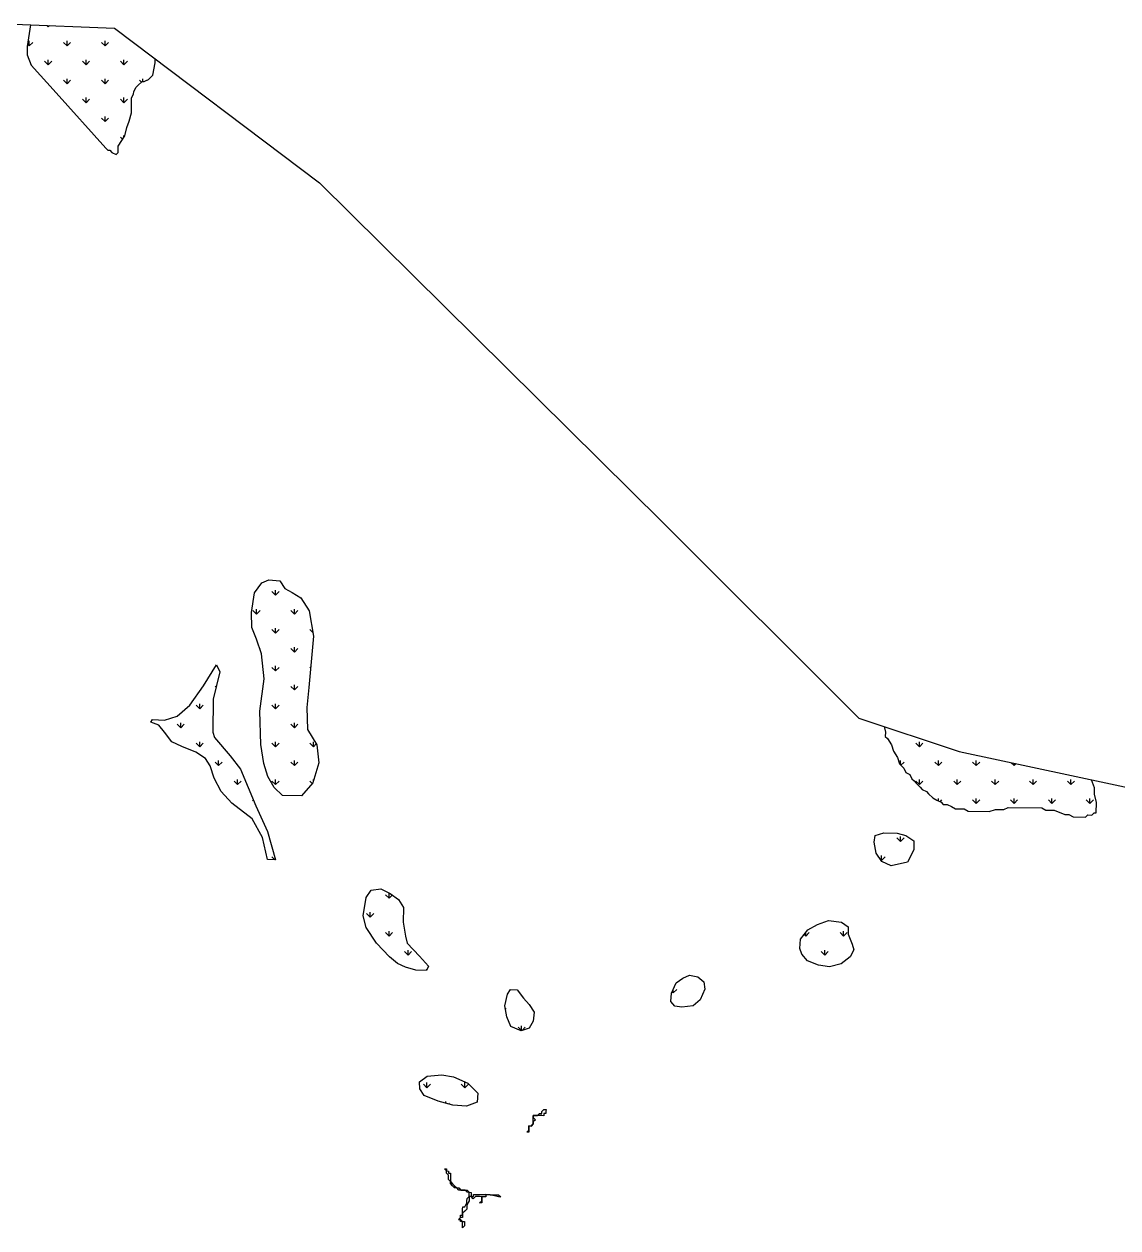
# Model space of a CAD drawing. Header units: metres. Extents: x 266208 to 280437, y 2124392 to 2131586.
# Drawn here: x 268859 to 270934, y 2128629 to 2130912 of the extents above; entities that cross this region are included whole.
import ezdxf

# ---------------------------------------------------------------- set-up
doc = ezdxf.new("R2010")
doc.units = ezdxf.units.M
doc.layers.add('MANGROOVES', color=112, linetype='Continuous')
doc.layers.add('village', color=3, linetype='Continuous')

msp = doc.modelspace()

# ---------------------------------------------------------------- linework, layer by layer
at = {"layer": 'MANGROOVES'}
for p, q in [((268871.3, 2130911.1), (268865.2, 2130870.2)), ((268865.2, 2130870.2), (268865, 2130854.2)), ((268865, 2130854.2), (268872.7, 2130834.3)), ((269107.5, 2130839.2), (269107.6, 2130847.2)), ((268872.7, 2130834.3), (268919.8, 2130781.9)), ((269103.2, 2130815.4), (269107.5, 2130839.2)), ((269071.1, 2130791.9), (269075.1, 2130795.9)), ((269075.1, 2130795.9), (269083.2, 2130803.7)), ((269083.2, 2130803.7), (269087.1, 2130803.7)), ((269087.1, 2130803.7), (269095.1, 2130807.5)), ((269095.1, 2130807.5), (269103.2, 2130815.4)), ((268919.8, 2130781.9), (269013.9, 2130677.3)), ((269062.9, 2130772.1), (269066.9, 2130780)), ((269066.9, 2130780), (269067, 2130784)), ((269067, 2130784), (269071.1, 2130791.9)), ((269062.5, 2130744.3), (269062.9, 2130772.1)), ((269054.2, 2130716.5), (269058.3, 2130728.4)), ((269058.3, 2130728.4), (269062.5, 2130744.3)), ((269050, 2130700.7), (269054.2, 2130716.5)), ((269037.7, 2130669), (269037.8, 2130680.9)), ((269037.8, 2130680.9), (269050, 2130700.7)), ((269013.9, 2130677.3), (269017.8, 2130673.2)), ((269017.8, 2130673.2), (269021.8, 2130673.2)), ((269021.8, 2130673.2), (269025.7, 2130669.2)), ((269025.7, 2130669.2), (269033.7, 2130665.1)), ((269025.7, 2130669.2), (269033.7, 2130665.1)), ((269033.7, 2130665.1), (269037.7, 2130669)), ((269296.2, 2129834), (269310, 2129852.6)), ((269296.2, 2129834), (269310, 2129852.6)), ((269310, 2129852.6), (269323.5, 2129858.4)), ((269310, 2129852.6), (269323.5, 2129858.4)), ((269323.5, 2129858.4), (269344, 2129856.6)), ((269323.5, 2129858.4), (269344, 2129856.6)), ((269344, 2129856.6), (269353.7, 2129842)), ((269344, 2129856.6), (269353.7, 2129842)), ((269353.7, 2129842), (269367.6, 2129834.3)), ((269353.7, 2129842), (269367.6, 2129834.3)), ((269290.1, 2129796.7), (269296.2, 2129834)), ((269290.1, 2129796.7), (269296.2, 2129834)), ((269367.6, 2129834.3), (269383.9, 2129824.6)), ((269367.6, 2129834.3), (269383.9, 2129824.6)), ((269383.9, 2129824.6), (269400, 2129799.9)), ((269383.9, 2129824.6), (269400, 2129799.9)), ((269291.2, 2129768.2), (269290.1, 2129796.7)), ((269291.2, 2129768.2), (269290.1, 2129796.7)), ((269400, 2129799.9), (269408.3, 2129751.9)), ((269400, 2129799.9), (269408.3, 2129751.9)), ((269299.9, 2129746.1), (269291.2, 2129768.2)), ((269299.9, 2129746.1), (269291.2, 2129768.2)), ((269309.4, 2129718.1), (269299.9, 2129746.1)), ((269309.4, 2129718.1), (269299.9, 2129746.1)), ((269408.3, 2129751.9), (269399.4, 2129654.2)), ((269408.3, 2129751.9), (269399.4, 2129654.2)), ((269314.3, 2129670.9), (269309.4, 2129718.1)), ((269314.3, 2129670.9), (269309.4, 2129718.1)), ((269199.1, 2129657.5), (269223.9, 2129697.1)), ((269230.1, 2129683.9), (269217.7, 2129632.5)), ((269223.9, 2129697.1), (269230.1, 2129683.9)), ((269173.5, 2129621), (269199.1, 2129657.5)), ((269305.9, 2129609.2), (269314.3, 2129670.9)), ((269305.9, 2129609.2), (269314.3, 2129670.9)), ((269399.4, 2129654.2), (269395.3, 2129616.4)), ((269399.4, 2129654.2), (269395.3, 2129616.4)), ((269217.7, 2129632.5), (269217.1, 2129569.8)), ((269149.5, 2129600.1), (269173.5, 2129621)), ((269308, 2129546.3), (269305.9, 2129609.2)), ((269308, 2129546.3), (269305.9, 2129609.2)), ((269395.3, 2129616.4), (269396.7, 2129574.9)), ((269395.3, 2129616.4), (269396.7, 2129574.9)), ((269099.7, 2129588.6), (269102.6, 2129593.7)), ((269114.6, 2129582.7), (269099.7, 2129588.6)), ((269102.6, 2129593.7), (269125.7, 2129592.1)), ((269125.7, 2129592.1), (269149.5, 2129600.1)), ((269125.1, 2129569.4), (269114.6, 2129582.7)), ((269139, 2129551.6), (269125.1, 2129569.4)), ((269217.1, 2129569.8), (269220.1, 2129559.7)), ((269396.7, 2129574.9), (269414.3, 2129545.8)), ((269396.7, 2129574.9), (269414.3, 2129545.8)), ((270490.1, 2129580.1), (270492.6, 2129569.6)), ((270492.6, 2129569.6), (270492.5, 2129561.6)), ((269158.3, 2129542.4), (269139, 2129551.6)), ((269185.1, 2129531.4), (269158.3, 2129542.4)), ((269220.1, 2129559.7), (269250.2, 2129524.9)), ((269314, 2129510.3), (269308, 2129546.3)), ((269314, 2129510.3), (269308, 2129546.3)), ((269414.3, 2129545.8), (269417.8, 2129511.3)), ((269414.3, 2129545.8), (269417.8, 2129511.3)), ((270492.5, 2129561.6), (270496.4, 2129557.6)), ((270496.4, 2129557.6), (270504.2, 2129545.5)), ((270504.2, 2129545.5), (270508, 2129533.5)), ((269202.9, 2129519.8), (269185.1, 2129531.4)), ((269212.1, 2129505.6), (269202.9, 2129519.8)), ((269250.2, 2129524.9), (269269.3, 2129499.2)), ((270508, 2129533.5), (270515.8, 2129521.5)), ((270515.8, 2129521.5), (270519.6, 2129509.5)), ((269219.3, 2129482.6), (269212.1, 2129505.6)), ((269269.3, 2129499.2), (269298.5, 2129430.1)), ((269321.6, 2129485.8), (269314, 2129510.3)), ((269321.6, 2129485.8), (269314, 2129510.3)), ((269417.8, 2129511.3), (269406.7, 2129473.6)), ((269417.8, 2129511.3), (269406.7, 2129473.6)), ((269417.8, 2129511.3), (269417.8, 2129511.3)), ((270519.6, 2129509.5), (270527.4, 2129501.4)), ((270527.4, 2129501.4), (270531.3, 2129493.4)), ((269232.7, 2129457), (269219.3, 2129482.6)), ((269333.3, 2129464.7), (269321.6, 2129485.8)), ((269333.3, 2129464.7), (269321.6, 2129485.8)), ((269406.7, 2129473.6), (269385.4, 2129449)), ((269406.7, 2129473.6), (269385.4, 2129449)), ((270531.3, 2129493.4), (270539.2, 2129489.3)), ((270539.2, 2129489.3), (270543.1, 2129481.2)), ((270543.1, 2129481.2), (270547, 2129477.2)), ((270547, 2129477.2), (270550.9, 2129473.2)), ((270550.9, 2129473.2), (270558.8, 2129465.1)), ((270889.2, 2129464.2), (270883.5, 2129479.3)), ((269252.8, 2129435.1), (269232.7, 2129457)), ((269349, 2129449.5), (269333.3, 2129464.7)), ((269349, 2129449.5), (269333.3, 2129464.7)), ((269385.4, 2129449), (269349, 2129449.5)), ((269385.4, 2129449), (269349, 2129449.5)), ((270558.8, 2129465.1), (270562.7, 2129461)), ((270562.7, 2129461), (270570.6, 2129456.9)), ((270570.6, 2129456.9), (270574.5, 2129452.9)), ((270574.5, 2129452.9), (270582.4, 2129444.8)), ((270889.1, 2129452.3), (270889.2, 2129464.2)), ((270892.8, 2129436.3), (270889.1, 2129452.3)), ((269291.9, 2129405.2), (269252.8, 2129435.1)), ((269298.5, 2129430.1), (269320.6, 2129381.3)), ((270582.4, 2129444.8), (270590.3, 2129440.7)), ((270590.3, 2129440.7), (270598.2, 2129436.6)), ((270598.2, 2129436.6), (270602.1, 2129432.6)), ((270602.1, 2129432.6), (270610, 2129432.5)), ((270610, 2129432.5), (270618, 2129428.4)), ((270618, 2129428.4), (270625.9, 2129424.3)), ((270717.4, 2129422.9), (270725.4, 2129426.8)), ((270725.4, 2129426.8), (270789.1, 2129425.9)), ((270789.1, 2129425.9), (270797, 2129421.8)), ((270892.5, 2129416.4), (270892.8, 2129436.3)), ((269311.2, 2129370.1), (269291.9, 2129405.2)), ((270625.9, 2129424.3), (270641.8, 2129424)), ((270641.8, 2129424), (270649.7, 2129419.9)), ((270649.7, 2129419.9), (270689.5, 2129419.4)), ((270689.5, 2129419.4), (270701.5, 2129423.2)), ((270701.5, 2129423.2), (270717.4, 2129422.9)), ((270797, 2129421.8), (270813, 2129421.5)), ((270813, 2129421.5), (270832.8, 2129413.3)), ((270832.8, 2129413.3), (270840.7, 2129413.2)), ((270840.7, 2129413.2), (270848.6, 2129409.1)), ((270848.6, 2129409.1), (270872.5, 2129408.7)), ((270872.5, 2129408.7), (270876.5, 2129412.6)), ((270876.5, 2129412.6), (270884.5, 2129412.5)), ((270884.5, 2129412.5), (270888.5, 2129416.5)), ((270888.5, 2129416.5), (270892.5, 2129416.4)), ((269320.6, 2129381.3), (269336.2, 2129327.4)), ((269320.9, 2129328.3), (269311.2, 2129370.1)), ((270471.2, 2129360.8), (270473.6, 2129373.5)), ((270471.2, 2129360.8), (270473.6, 2129373.5)), ((270475.3, 2129340.1), (270471.2, 2129360.8)), ((270475.3, 2129340.1), (270471.2, 2129360.8)), ((270471.2, 2129360.8), (270471.2, 2129360.8)), ((270473.6, 2129373.5), (270489.8, 2129378.5)), ((270473.6, 2129373.5), (270489.8, 2129378.5)), ((270489.8, 2129378.5), (270514.8, 2129377.8)), ((270489.8, 2129378.5), (270514.8, 2129377.8)), ((270514.8, 2129377.8), (270531.4, 2129373.9)), ((270514.8, 2129377.8), (270531.4, 2129373.9)), ((270531.4, 2129373.9), (270546.7, 2129363.5)), ((270531.4, 2129373.9), (270546.7, 2129363.5)), ((270546.7, 2129363.5), (270546.5, 2129346.5)), ((270546.7, 2129363.5), (270546.5, 2129346.5)), ((270485.9, 2129324.5), (270475.3, 2129340.1)), ((270485.9, 2129324.5), (270475.3, 2129340.1)), ((270546.5, 2129346.5), (270534.9, 2129322.9)), ((270546.5, 2129346.5), (270534.9, 2129322.9)), ((269336.2, 2129327.4), (269320.9, 2129328.3)), ((270503.4, 2129316.2), (270485.9, 2129324.5)), ((270503.4, 2129316.2), (270485.9, 2129324.5)), ((270534.9, 2129322.9), (270503.4, 2129316.2)), ((270534.9, 2129322.9), (270503.4, 2129316.2)), ((269507.6, 2129255.8), (269517.1, 2129269.7)), ((269507.6, 2129255.8), (269517.1, 2129269.7)), ((269517.1, 2129269.7), (269535.6, 2129272.7)), ((269517.1, 2129269.7), (269535.6, 2129272.7)), ((269535.6, 2129272.7), (269553.6, 2129263.7)), ((269535.6, 2129272.7), (269553.6, 2129263.7)), ((269502.1, 2129221.1), (269507.6, 2129255.8)), ((269502.1, 2129221.1), (269507.6, 2129255.8)), ((269553.6, 2129263.7), (269569.4, 2129252.4)), ((269553.6, 2129263.7), (269569.4, 2129252.4)), ((269569.4, 2129252.4), (269578.4, 2129237.4)), ((269569.4, 2129252.4), (269578.4, 2129237.4)), ((269507.8, 2129199.2), (269502.1, 2129221.1)), ((269507.8, 2129199.2), (269502.1, 2129221.1)), ((269578.4, 2129237.4), (269578.3, 2129209.2)), ((269578.4, 2129237.4), (269578.3, 2129209.2)), ((269578.4, 2129237.4), (269578.4, 2129237.4)), ((269527.7, 2129169.5), (269507.8, 2129199.2)), ((269527.7, 2129169.5), (269507.8, 2129199.2)), ((269578.3, 2129209.2), (269582.2, 2129182.6)), ((269578.3, 2129209.2), (269582.2, 2129182.6)), ((270345.4, 2129195), (270363.8, 2129204.9)), ((270345.4, 2129195), (270363.8, 2129204.9)), ((270363.8, 2129204.9), (270384.7, 2129212.4)), ((270363.8, 2129204.9), (270384.7, 2129212.4)), ((270384.7, 2129212.4), (270409.4, 2129209.5)), ((270384.7, 2129212.4), (270409.4, 2129209.5)), ((270409.4, 2129209.5), (270422, 2129200.4)), ((270409.4, 2129209.5), (270422, 2129200.4)), ((270422, 2129200.4), (270421.8, 2129186.4)), ((270422, 2129200.4), (270421.8, 2129186.4)), ((269582.2, 2129182.6), (269585.9, 2129169.6)), ((269582.2, 2129182.6), (269585.9, 2129169.6)), ((270330.6, 2129159.6), (270331.8, 2129177.2)), ((270330.6, 2129159.6), (270331.8, 2129177.2)), ((270331.8, 2129177.2), (270345.4, 2129195)), ((270331.8, 2129177.2), (270345.4, 2129195)), ((270331.8, 2129177.2), (270331.8, 2129177.2)), ((270421.8, 2129186.4), (270429.9, 2129167.7)), ((270421.8, 2129186.4), (270429.9, 2129167.7)), ((269552.2, 2129143.3), (269527.7, 2129169.5)), ((269552.2, 2129143.3), (269527.7, 2129169.5)), ((269585.9, 2129169.6), (269609, 2129144.6)), ((269585.9, 2129169.6), (269609, 2129144.6)), ((270333.9, 2129148.4), (270330.6, 2129159.6)), ((270333.9, 2129148.4), (270330.6, 2129159.6)), ((270432.8, 2129156.9), (270426.1, 2129143.3)), ((270432.8, 2129156.9), (270426.1, 2129143.3)), ((270429.9, 2129167.7), (270432.8, 2129156.9)), ((270429.9, 2129167.7), (270432.8, 2129156.9)), ((269567.5, 2129130.9), (269552.2, 2129143.3)), ((269567.5, 2129130.9), (269552.2, 2129143.3)), ((269582.2, 2129124), (269567.5, 2129130.9)), ((269582.2, 2129124), (269567.5, 2129130.9)), ((269609, 2129144.6), (269626.4, 2129125.9)), ((269609, 2129144.6), (269626.4, 2129125.9)), ((270344.8, 2129135.9), (270333.9, 2129148.4)), ((270344.8, 2129135.9), (270333.9, 2129148.4)), ((270365.5, 2129127.8), (270344.8, 2129135.9)), ((270365.5, 2129127.8), (270344.8, 2129135.9)), ((270408.6, 2129130.6), (270386.5, 2129124.7)), ((270408.6, 2129130.6), (270386.5, 2129124.7)), ((270426.1, 2129143.3), (270408.6, 2129130.6)), ((270426.1, 2129143.3), (270408.6, 2129130.6)), ((269602.2, 2129118.6), (269582.2, 2129124)), ((269602.2, 2129118.6), (269582.2, 2129124)), ((269622.4, 2129117.4), (269602.2, 2129118.6)), ((269622.4, 2129117.4), (269602.2, 2129118.6)), ((269626.4, 2129125.9), (269622.4, 2129117.4)), ((269626.4, 2129125.9), (269622.4, 2129117.4)), ((270108.6, 2129103.4), (270121, 2129108.5)), ((270108.6, 2129103.4), (270121, 2129108.5)), ((270121, 2129108.5), (270137.1, 2129105.5)), ((270121, 2129108.5), (270137.1, 2129105.5)), ((270386.5, 2129124.7), (270365.5, 2129127.8)), ((270386.5, 2129124.7), (270365.5, 2129127.8)), ((270087, 2129074.9), (270095.7, 2129094.3)), ((270087, 2129074.9), (270095.7, 2129094.3)), ((270095.7, 2129094.3), (270108.6, 2129103.4)), ((270095.7, 2129094.3), (270108.6, 2129103.4)), ((270108.6, 2129103.4), (270108.6, 2129103.4)), ((270137.1, 2129105.5), (270148.2, 2129096)), ((270137.1, 2129105.5), (270148.2, 2129096)), ((270148.2, 2129096), (270150.5, 2129082.3)), ((270148.2, 2129096), (270150.5, 2129082.3)), ((269771.1, 2129050.8), (269776.1, 2129072.5)), ((269771.1, 2129050.8), (269776.1, 2129072.5)), ((269776.1, 2129072.5), (269781.5, 2129081.7)), ((269776.1, 2129072.5), (269781.5, 2129081.7)), ((269781.5, 2129081.7), (269794.3, 2129080.7)), ((269781.5, 2129081.7), (269794.3, 2129080.7)), ((269794.3, 2129080.7), (269806.1, 2129065.2)), ((269794.3, 2129080.7), (269806.1, 2129065.2)), ((269794.3, 2129080.7), (269794.3, 2129080.7)), ((269806.1, 2129065.2), (269817.2, 2129053.2)), ((269806.1, 2129065.2), (269817.2, 2129053.2)), ((270085.6, 2129059.1), (270087, 2129074.9)), ((270085.6, 2129059.1), (270087, 2129074.9)), ((270141.5, 2129062.3), (270128.3, 2129050.4)), ((270141.5, 2129062.3), (270128.3, 2129050.4)), ((270150.5, 2129082.3), (270141.5, 2129062.3)), ((270150.5, 2129082.3), (270141.5, 2129062.3)), ((269774.5, 2129029.6), (269771.1, 2129050.8)), ((269774.5, 2129029.6), (269771.1, 2129050.8)), ((269817.2, 2129053.2), (269826.6, 2129038.8)), ((269817.2, 2129053.2), (269826.6, 2129038.8)), ((269826.6, 2129038.8), (269824.8, 2129021.7)), ((269826.6, 2129038.8), (269824.8, 2129021.7)), ((270093.2, 2129050.3), (270085.6, 2129059.1)), ((270093.2, 2129050.3), (270085.6, 2129059.1)), ((270106.5, 2129048.2), (270093.2, 2129050.3)), ((270106.5, 2129048.2), (270093.2, 2129050.3)), ((270128.3, 2129050.4), (270106.5, 2129048.2)), ((270128.3, 2129050.4), (270106.5, 2129048.2)), ((269782.4, 2129011.5), (269774.5, 2129029.6)), ((269782.4, 2129011.5), (269774.5, 2129029.6)), ((269824.8, 2129021.7), (269816.8, 2129008.5)), ((269824.8, 2129021.7), (269816.8, 2129008.5)), ((269802.1, 2129003.4), (269782.4, 2129011.5)), ((269802.1, 2129003.4), (269782.4, 2129011.5)), ((269816.8, 2129008.5), (269802.1, 2129003.4)), ((269816.8, 2129008.5), (269802.1, 2129003.4)), ((269609.1, 2128906.6), (269623.6, 2128917.5)), ((269609.1, 2128906.6), (269623.6, 2128917.5)), ((269609.9, 2128893.3), (269609.1, 2128906.6)), ((269609.9, 2128893.3), (269609.1, 2128906.6)), ((269623.6, 2128917.5), (269651.6, 2128920)), ((269623.6, 2128917.5), (269651.6, 2128920)), ((269651.6, 2128920), (269673.8, 2128915.9)), ((269651.6, 2128920), (269673.8, 2128915.9)), ((269673.8, 2128915.9), (269700.6, 2128904)), ((269673.8, 2128915.9), (269700.6, 2128904)), ((269700.6, 2128904), (269719.7, 2128885.3)), ((269700.6, 2128904), (269719.7, 2128885.3)), ((269700.6, 2128904), (269700.6, 2128904)), ((269618.2, 2128880.9), (269609.9, 2128893.3)), ((269618.2, 2128880.9), (269609.9, 2128893.3)), ((269644.5, 2128869.6), (269618.2, 2128880.9)), ((269644.5, 2128869.6), (269618.2, 2128880.9)), ((269719.7, 2128885.3), (269718.5, 2128868.2)), ((269719.7, 2128885.3), (269718.5, 2128868.2)), ((269672.3, 2128862.5), (269644.5, 2128869.6)), ((269672.3, 2128862.5), (269644.5, 2128869.6)), ((269698.4, 2128860.6), (269672.3, 2128862.5)), ((269698.4, 2128860.6), (269672.3, 2128862.5)), ((269718.5, 2128868.2), (269698.4, 2128860.6)), ((269718.5, 2128868.2), (269698.4, 2128860.6)), ((269824.8, 2128834.6), (269824.9, 2128838.6)), ((269828.8, 2128834.6), (269824.8, 2128830.6)), ((269824.8, 2128830.6), (269824.8, 2128834.6)), ((269828.9, 2128842.5), (269824.9, 2128842.6)), ((269824.9, 2128842.6), (269824.9, 2128838.6)), ((269824.9, 2128838.6), (269824.9, 2128842.6)), ((269824.9, 2128842.6), (269828.9, 2128842.5)), ((269824.9, 2128838.6), (269828.8, 2128834.6)), ((269832.9, 2128842.5), (269828.9, 2128842.5)), ((269828.9, 2128842.5), (269832.9, 2128842.5)), ((269832.9, 2128842.5), (269836.9, 2128846.4)), ((269840.9, 2128842.4), (269832.9, 2128842.5)), ((269836.9, 2128846.4), (269840.9, 2128846.3)), ((269840.9, 2128846.3), (269841, 2128850.3)), ((269844.8, 2128842.3), (269840.9, 2128842.4)), ((269841, 2128850.3), (269845, 2128854.2)), ((269844.9, 2128846.3), (269844.8, 2128842.3)), ((269848.9, 2128846.2), (269844.9, 2128846.3)), ((269845, 2128854.2), (269849, 2128854.2)), ((269849, 2128854.2), (269848.9, 2128850.2)), ((269848.9, 2128850.2), (269848.9, 2128846.2)), ((269849, 2128854.2), (269849, 2128854.2)), ((269812.5, 2128810.9), (269816.6, 2128814.8)), ((269816.5, 2128810.8), (269812.5, 2128810.9)), ((269816.6, 2128814.8), (269816.5, 2128810.8)), ((269816.7, 2128822.8), (269816.6, 2128818.8)), ((269816.6, 2128818.8), (269816.7, 2128822.8)), ((269816.6, 2128818.8), (269816.6, 2128814.8)), ((269816.6, 2128814.8), (269816.6, 2128818.8)), ((269820.7, 2128822.7), (269816.7, 2128822.8)), ((269816.7, 2128822.8), (269820.7, 2128822.7)), ((269824.7, 2128826.7), (269820.7, 2128822.7)), ((269820.7, 2128822.7), (269824.7, 2128826.7)), ((269824.8, 2128830.6), (269824.7, 2128826.7)), ((269824.7, 2128826.7), (269824.8, 2128830.6)), ((269660.1, 2128737.5), (269656.2, 2128741.5)), ((269656.2, 2128741.5), (269660.2, 2128741.4)), ((269660.2, 2128741.4), (269660.1, 2128737.5)), ((269660.2, 2128741.4), (269660.2, 2128741.4)), ((269660.1, 2128737.5), (269664.1, 2128737.4)), ((269660.1, 2128733.5), (269660.1, 2128737.5)), ((269664, 2128729.4), (269660.1, 2128733.5)), ((269663.9, 2128721.5), (269664, 2128725.5)), ((269667.8, 2128717.4), (269663.9, 2128721.5)), ((269664, 2128725.5), (269664, 2128729.4)), ((269664.1, 2128737.4), (269664.1, 2128733.4)), ((269664.1, 2128733.4), (269668.1, 2128733.4)), ((269667.9, 2128725.4), (269667.8, 2128717.4)), ((269668, 2128729.4), (269667.9, 2128725.4)), ((269668.1, 2128733.4), (269668, 2128729.4)), ((269667.8, 2128717.4), (269671.7, 2128713.4)), ((269667.8, 2128713.5), (269667.8, 2128717.4)), ((269671.7, 2128709.4), (269667.8, 2128713.5)), ((269671.7, 2128713.4), (269675.7, 2128709.4)), ((269675.6, 2128705.4), (269671.7, 2128709.4)), ((269679.6, 2128705.3), (269675.6, 2128705.4)), ((269675.7, 2128709.4), (269679.6, 2128705.3)), ((269679.6, 2128705.3), (269683.6, 2128705.3)), ((269683.5, 2128701.3), (269679.6, 2128705.3)), ((269687.5, 2128701.2), (269683.5, 2128701.3)), ((269683.6, 2128705.3), (269687.5, 2128701.2)), ((269687.5, 2128701.2), (269691.5, 2128701.2)), ((269691.5, 2128701.2), (269687.5, 2128701.2)), ((269691.5, 2128701.2), (269695.5, 2128701.1)), ((269695.5, 2128701.1), (269691.5, 2128701.2)), ((269695.5, 2128701.1), (269699.4, 2128701)), ((269699.4, 2128697.1), (269695.5, 2128701.1)), ((269699.4, 2128701), (269703.4, 2128697)), ((269703.4, 2128697), (269699.4, 2128697.1)), ((269703.3, 2128693), (269703.4, 2128697)), ((269703.4, 2128697), (269707.3, 2128696.9)), ((269707.3, 2128696.9), (269707.3, 2128693)), ((269695, 2128669.3), (269699.1, 2128677.2)), ((269703.1, 2128681.1), (269699, 2128673.2)), ((269699, 2128673.2), (269699, 2128669.2)), ((269699.1, 2128681.1), (269699.2, 2128685.1)), ((269699.1, 2128677.2), (269699.1, 2128681.1)), ((269699.2, 2128685.1), (269703.2, 2128689)), ((269703.2, 2128685.1), (269703.1, 2128681.1)), ((269703.2, 2128689), (269703.3, 2128693)), ((269707.2, 2128689), (269703.2, 2128689)), ((269703.2, 2128689), (269703.2, 2128685.1)), ((269707.3, 2128693), (269707.2, 2128689)), ((269707.2, 2128689), (269711.2, 2128688.9)), ((269711.1, 2128684.9), (269707.2, 2128689)), ((269715.2, 2128688.9), (269711.1, 2128684.9)), ((269711.2, 2128688.9), (269711.3, 2128692.9)), ((269711.3, 2128692.9), (269715.2, 2128692.9)), ((269715.2, 2128692.9), (269719.2, 2128692.8)), ((269719.2, 2128688.8), (269715.2, 2128688.9)), ((269719.2, 2128692.8), (269727.2, 2128692.7)), ((269723.1, 2128688.8), (269719.2, 2128688.8)), ((269723, 2128676.8), (269727, 2128680.7)), ((269727, 2128676.8), (269723, 2128676.8)), ((269727.1, 2128688.7), (269723.1, 2128688.8)), ((269727.1, 2128684.7), (269727, 2128680.7)), ((269727, 2128680.7), (269727.1, 2128684.7)), ((269727, 2128680.7), (269727, 2128676.8)), ((269731.1, 2128688.6), (269727.1, 2128688.7)), ((269727.1, 2128688.7), (269727.1, 2128684.7)), ((269727.1, 2128684.7), (269727.1, 2128688.7)), ((269727.2, 2128692.7), (269735.1, 2128692.6)), ((269735.1, 2128688.6), (269731.1, 2128688.6)), ((269735.1, 2128692.6), (269743.1, 2128692.4)), ((269743.1, 2128692.4), (269735.1, 2128692.6)), ((269735.1, 2128692.6), (269735.1, 2128688.6)), ((269743.1, 2128692.4), (269751.1, 2128692.3)), ((269759, 2128688.2), (269743.1, 2128692.4)), ((269751.1, 2128692.3), (269755.1, 2128692.3)), ((269755.1, 2128692.3), (269759, 2128692.2)), ((269759, 2128692.2), (269763, 2128688.2)), ((269763, 2128688.2), (269759, 2128688.2)), ((269686.7, 2128649.5), (269682.7, 2128645.5)), ((269682.7, 2128645.5), (269686.7, 2128649.5)), ((269686.7, 2128649.5), (269686.8, 2128653.4)), ((269690.7, 2128649.4), (269686.7, 2128649.5)), ((269686.8, 2128653.4), (269690.8, 2128653.4)), ((269690.8, 2128653.4), (269690.7, 2128649.4)), ((269694.9, 2128661.3), (269690.8, 2128657.4)), ((269690.8, 2128657.4), (269690.9, 2128661.3)), ((269690.8, 2128657.4), (269690.8, 2128653.4)), ((269690.8, 2128653.4), (269690.8, 2128657.4)), ((269690.9, 2128665.3), (269691, 2128669.3)), ((269690.9, 2128661.3), (269690.9, 2128665.3)), ((269691, 2128669.3), (269695, 2128669.3)), ((269698.9, 2128665.2), (269694.9, 2128661.3)), ((269699, 2128669.2), (269698.9, 2128665.2)), ((269682.7, 2128645.5), (269686.7, 2128645.5)), ((269686.7, 2128645.5), (269682.7, 2128645.5)), ((269686.6, 2128641.5), (269686.7, 2128645.5)), ((269690.6, 2128641.4), (269686.6, 2128641.5)), ((269686.7, 2128645.5), (269690.6, 2128641.4)), ((269690.4, 2128629.5), (269690.5, 2128633.5)), ((269694.5, 2128633.4), (269690.4, 2128629.5)), ((269690.5, 2128637.5), (269690.6, 2128641.4)), ((269690.5, 2128633.5), (269690.5, 2128637.5)), ((269690.6, 2128641.4), (269694.6, 2128641.4)), ((269694.6, 2128641.4), (269694.5, 2128637.4)), ((269694.5, 2128637.4), (269694.5, 2128633.4))]:
    msp.add_line(p, q, dxfattribs=at)
at = {"layer": 'MANGROOVES', "linetype": 'Continuous'}
for p, q in [((268904.8, 2130907), (268902, 2130909.9)), ((268904.8, 2130907), (268904.8, 2130909.7)), ((268904.8, 2130907), (268907.4, 2130909.6)), ((268868.9, 2130871.1), (268865.8, 2130874.2)), ((268868.9, 2130871.1), (268868.9, 2130880.6)), ((268868.9, 2130871.1), (268875.6, 2130877.8)), ((268940.7, 2130871.1), (268934, 2130877.8)), ((268940.7, 2130871.1), (268940.7, 2130880.6)), ((268940.7, 2130871.1), (268947.4, 2130877.8)), ((269012.6, 2130871.1), (269005.8, 2130877.8)), ((269012.6, 2130871.1), (269012.6, 2130880.6)), ((269012.6, 2130871.1), (269019.3, 2130877.8)), ((268904.8, 2130835.2), (268898.1, 2130841.9)), ((268904.8, 2130835.2), (268904.8, 2130844.7)), ((268904.8, 2130835.2), (268911.5, 2130841.9)), ((268976.6, 2130835.2), (268969.9, 2130841.9)), ((268976.6, 2130835.2), (268976.6, 2130844.7)), ((268976.6, 2130835.2), (268983.4, 2130841.9)), ((269048.5, 2130835.2), (269041.7, 2130841.9)), ((269048.5, 2130835.2), (269048.5, 2130844.7)), ((269048.5, 2130835.2), (269055.2, 2130841.9)), ((268940.7, 2130799.3), (268934, 2130806)), ((268940.7, 2130799.3), (268940.7, 2130808.8)), ((268940.7, 2130799.3), (268947.4, 2130806)), ((269012.6, 2130799.3), (269005.8, 2130806)), ((269012.6, 2130799.3), (269012.6, 2130808.8)), ((269012.6, 2130799.3), (269019.3, 2130806)), ((269081.5, 2130802.1), (269077.7, 2130806)), ((269084.4, 2130803.7), (269084.4, 2130808.8)), ((269090.4, 2130805.2), (269091.1, 2130806)), ((268976.6, 2130763.3), (268976.6, 2130772.9)), ((269048.5, 2130763.3), (269048.5, 2130772.9)), ((268976.6, 2130763.3), (268969.9, 2130770.1)), ((268976.6, 2130763.3), (268983.4, 2130770.1)), ((269048.5, 2130763.3), (269041.7, 2130770.1)), ((269048.5, 2130763.3), (269055.2, 2130770.1)), ((269012.6, 2130727.4), (269005.8, 2130734.1)), ((269012.6, 2130727.4), (269012.6, 2130736.9)), ((269012.6, 2130727.4), (269019.3, 2130734.1)), ((269045.9, 2130694), (269041.7, 2130698.2)), ((269048.5, 2130698.2), (269048.5, 2130701)), ((269335.8, 2129829.4), (269335.8, 2129838.9)), ((269335.8, 2129829.4), (269329.1, 2129836.1)), ((269335.8, 2129829.4), (269342.6, 2129836.1)), ((269299.9, 2129793.5), (269293.2, 2129800.2)), ((269299.9, 2129793.5), (269299.9, 2129803)), ((269299.9, 2129793.5), (269306.7, 2129800.2)), ((269371.8, 2129793.5), (269365, 2129800.2)), ((269371.8, 2129793.5), (269371.8, 2129803)), ((269371.8, 2129793.5), (269378.5, 2129800.2)), ((269335.8, 2129757.5), (269329.1, 2129764.3)), ((269335.8, 2129757.5), (269335.8, 2129767.1)), ((269335.8, 2129757.5), (269342.6, 2129764.3)), ((269407.3, 2129757.9), (269400.9, 2129764.3)), ((269306.1, 2129727.8), (269306.7, 2129728.4)), ((269371.8, 2129721.6), (269365, 2129728.4)), ((269371.8, 2129721.6), (269371.8, 2129731.1)), ((269371.8, 2129721.6), (269378.5, 2129728.4)), ((269335.8, 2129685.7), (269329.1, 2129692.4)), ((269335.8, 2129685.7), (269335.8, 2129695.2)), ((269335.8, 2129685.7), (269342.6, 2129692.4)), ((269402.7, 2129690.7), (269400.9, 2129692.4)), ((269223.1, 2129654.8), (269221.3, 2129656.5)), ((269371.8, 2129649.8), (269365, 2129656.5)), ((269371.8, 2129649.8), (269371.8, 2129659.3)), ((269371.8, 2129649.8), (269378.5, 2129656.5)), ((269192.2, 2129613.9), (269185.4, 2129620.6)), ((269192.2, 2129613.9), (269192.2, 2129623.4)), ((269192.2, 2129613.9), (269198.9, 2129620.6)), ((269335.8, 2129613.9), (269329.1, 2129620.6)), ((269335.8, 2129613.9), (269335.8, 2129623.4)), ((269335.8, 2129613.9), (269342.6, 2129620.6)), ((269156.2, 2129577.9), (269156.2, 2129587.5)), ((269371.8, 2129577.9), (269371.8, 2129587.5)), ((269156.2, 2129577.9), (269149.5, 2129584.7)), ((269156.2, 2129577.9), (269163, 2129584.7)), ((269371.8, 2129577.9), (269365, 2129584.7)), ((269371.8, 2129577.9), (269378.5, 2129584.7)), ((269192.2, 2129542), (269185.4, 2129548.8)), ((269192.2, 2129542), (269192.2, 2129551.5)), ((269192.2, 2129542), (269198.9, 2129548.8)), ((269335.8, 2129542), (269329.1, 2129548.8)), ((269335.8, 2129542), (269335.8, 2129551.5)), ((269335.8, 2129542), (269342.6, 2129548.8)), ((269407.7, 2129542), (269400.9, 2129548.8)), ((269407.7, 2129542), (269407.7, 2129551.5)), ((269407.7, 2129542), (269413.2, 2129547.5)), ((270557.2, 2129542), (270550.4, 2129548.8)), ((270557.2, 2129542), (270557.2, 2129551.5)), ((270557.2, 2129542), (270563.9, 2129548.8)), ((269228.1, 2129506.1), (269221.3, 2129512.8)), ((269228.1, 2129506.1), (269228.1, 2129515.6)), ((269228.1, 2129506.1), (269234.8, 2129512.8)), ((269371.8, 2129506.1), (269365, 2129512.8)), ((269371.8, 2129506.1), (269371.8, 2129515.6)), ((269371.8, 2129506.1), (269378.5, 2129512.8)), ((270521.2, 2129507.8), (270521.2, 2129515.6)), ((270522.1, 2129506.9), (270528, 2129512.8)), ((270593.1, 2129506.1), (270586.3, 2129512.8)), ((270593.1, 2129506.1), (270593.1, 2129515.6)), ((270593.1, 2129506.1), (270599.8, 2129512.8)), ((270664.9, 2129506.1), (270658.2, 2129512.8)), ((270664.9, 2129506.1), (270664.9, 2129515.6)), ((270664.9, 2129506.1), (270671.7, 2129512.8)), ((270736.8, 2129506.1), (270731.2, 2129511.7)), ((270736.8, 2129506.1), (270736.8, 2129510.5)), ((270736.8, 2129506.1), (270740.4, 2129509.7)), ((269264, 2129470.2), (269257.3, 2129476.9)), ((269264, 2129470.2), (269264, 2129479.7)), ((269264, 2129470.2), (269270.7, 2129476.9)), ((269335.8, 2129470.2), (269329.1, 2129476.9)), ((269335.8, 2129470.2), (269335.8, 2129479.7)), ((269335.8, 2129470.2), (269342.6, 2129476.9)), ((269405.6, 2129472.3), (269400.9, 2129476.9)), ((269407.7, 2129476.8), (269407.7, 2129479.7)), ((270557.2, 2129470.2), (270550.4, 2129476.9)), ((270557.2, 2129470.2), (270557.2, 2129479.7)), ((270557.2, 2129470.2), (270563.9, 2129476.9)), ((270629, 2129470.2), (270622.3, 2129476.9)), ((270629, 2129470.2), (270629, 2129479.7)), ((270629, 2129470.2), (270635.7, 2129476.9)), ((270700.8, 2129470.2), (270694.1, 2129476.9)), ((270700.8, 2129470.2), (270700.8, 2129479.7)), ((270700.8, 2129470.2), (270707.6, 2129476.9)), ((270772.7, 2129470.2), (270765.9, 2129476.9)), ((270772.7, 2129470.2), (270772.7, 2129479.7)), ((270772.7, 2129470.2), (270779.4, 2129476.9)), ((270844.5, 2129470.2), (270837.8, 2129476.9)), ((270844.5, 2129470.2), (270844.5, 2129479.7)), ((270844.5, 2129470.2), (270851.3, 2129476.9)), ((269294.5, 2129439.7), (269293.2, 2129441)), ((270593.1, 2129439.3), (270593.1, 2129443.8)), ((270596.4, 2129437.6), (270599.8, 2129441)), ((270664.9, 2129434.3), (270658.2, 2129441)), ((270664.9, 2129434.3), (270664.9, 2129443.8)), ((270664.9, 2129434.3), (270671.7, 2129441)), ((270736.8, 2129434.3), (270730, 2129441)), ((270736.8, 2129434.3), (270736.8, 2129443.8)), ((270736.8, 2129434.3), (270743.5, 2129441)), ((270808.6, 2129434.3), (270801.9, 2129441)), ((270808.6, 2129434.3), (270808.6, 2129443.8)), ((270808.6, 2129434.3), (270815.3, 2129441)), ((270880.4, 2129434.3), (270873.7, 2129441)), ((270880.4, 2129434.3), (270880.4, 2129443.8)), ((270880.4, 2129434.3), (270887.2, 2129441)), ((270521.2, 2129362.4), (270514.5, 2129369.1)), ((270521.2, 2129362.4), (270521.2, 2129371.9)), ((270521.2, 2129362.4), (270528, 2129369.1)), ((270485.3, 2129326.5), (270485.3, 2129336)), ((269334.9, 2129327.5), (269329.1, 2129333.2)), ((269335.8, 2129327.4), (269335.8, 2129328.6)), ((270485.3, 2129326.5), (270482.7, 2129329.1)), ((270485.3, 2129326.5), (270492, 2129333.2)), ((269551.4, 2129254.6), (269544.6, 2129261.4)), ((269551.4, 2129254.6), (269551.4, 2129264.2)), ((269551.4, 2129254.6), (269557.6, 2129260.9)), ((269515.4, 2129218.7), (269508.7, 2129225.5)), ((269515.4, 2129218.7), (269515.4, 2129228.3)), ((269515.4, 2129218.7), (269522.2, 2129225.5)), ((269551.4, 2129182.8), (269544.6, 2129189.5)), ((269551.4, 2129182.8), (269551.4, 2129192.3)), ((269551.4, 2129182.8), (269558.1, 2129189.5)), ((270341.6, 2129182.8), (270338.5, 2129186)), ((270341.6, 2129182.8), (270341.6, 2129190.1)), ((270341.6, 2129182.8), (270348.4, 2129189.5)), ((270413.5, 2129182.8), (270406.7, 2129189.5)), ((270413.5, 2129182.8), (270413.5, 2129192.3)), ((270413.5, 2129182.8), (270420.2, 2129189.5)), ((269587.3, 2129146.9), (269580.6, 2129153.6)), ((269587.3, 2129146.9), (269587.3, 2129156.4)), ((269587.3, 2129146.9), (269594, 2129153.6)), ((270377.6, 2129146.9), (270370.8, 2129153.6)), ((270377.6, 2129146.9), (270377.6, 2129156.4)), ((270377.6, 2129146.9), (270384.3, 2129153.6)), ((269623.2, 2129119.1), (269623.2, 2129120.5)), ((270090.2, 2129075), (270088.1, 2129077.2)), ((270090.2, 2129075), (270090.2, 2129081.9)), ((270090.2, 2129075), (270096.9, 2129081.8)), ((269772.2, 2129044.4), (269773.6, 2129045.9)), ((269802.5, 2129003.6), (269796.1, 2129009.9)), ((269802.8, 2129003.7), (269802.8, 2129012.7)), ((269803.5, 2129003.9), (269809.6, 2129009.9)), ((269623.2, 2128895.4), (269616.5, 2128902.2)), ((269623.2, 2128895.4), (269623.2, 2128905)), ((269623.2, 2128895.4), (269629.9, 2128902.2)), ((269695.1, 2128895.4), (269688.3, 2128902.2)), ((269695.1, 2128895.4), (269695.1, 2128905)), ((269695.1, 2128895.4), (269701.8, 2128902.2)), ((269659.1, 2128865.9), (269659.1, 2128869)), ((269664.2, 2128864.6), (269665.9, 2128866.3))]:
    msp.add_line(p, q, dxfattribs=at)
at = {"layer": 'village', "color": 3, "true_color": 0x00ff00}
for p, q in [((268840.3, 2130912.4), (269030.6, 2130904.5)), ((269030.6, 2130904.5), (269419.1, 2130611.1)), ((269419.1, 2130611.1), (270069.3, 2129968.8)), ((270069.3, 2129968.8), (270442, 2129596.1)), ((270442, 2129596.1), (270632.3, 2129532.7)), ((270632.3, 2129532.7), (271005, 2129453.4))]:
    msp.add_line(p, q, dxfattribs=at)

doc.saveas('drawing.dxf')
